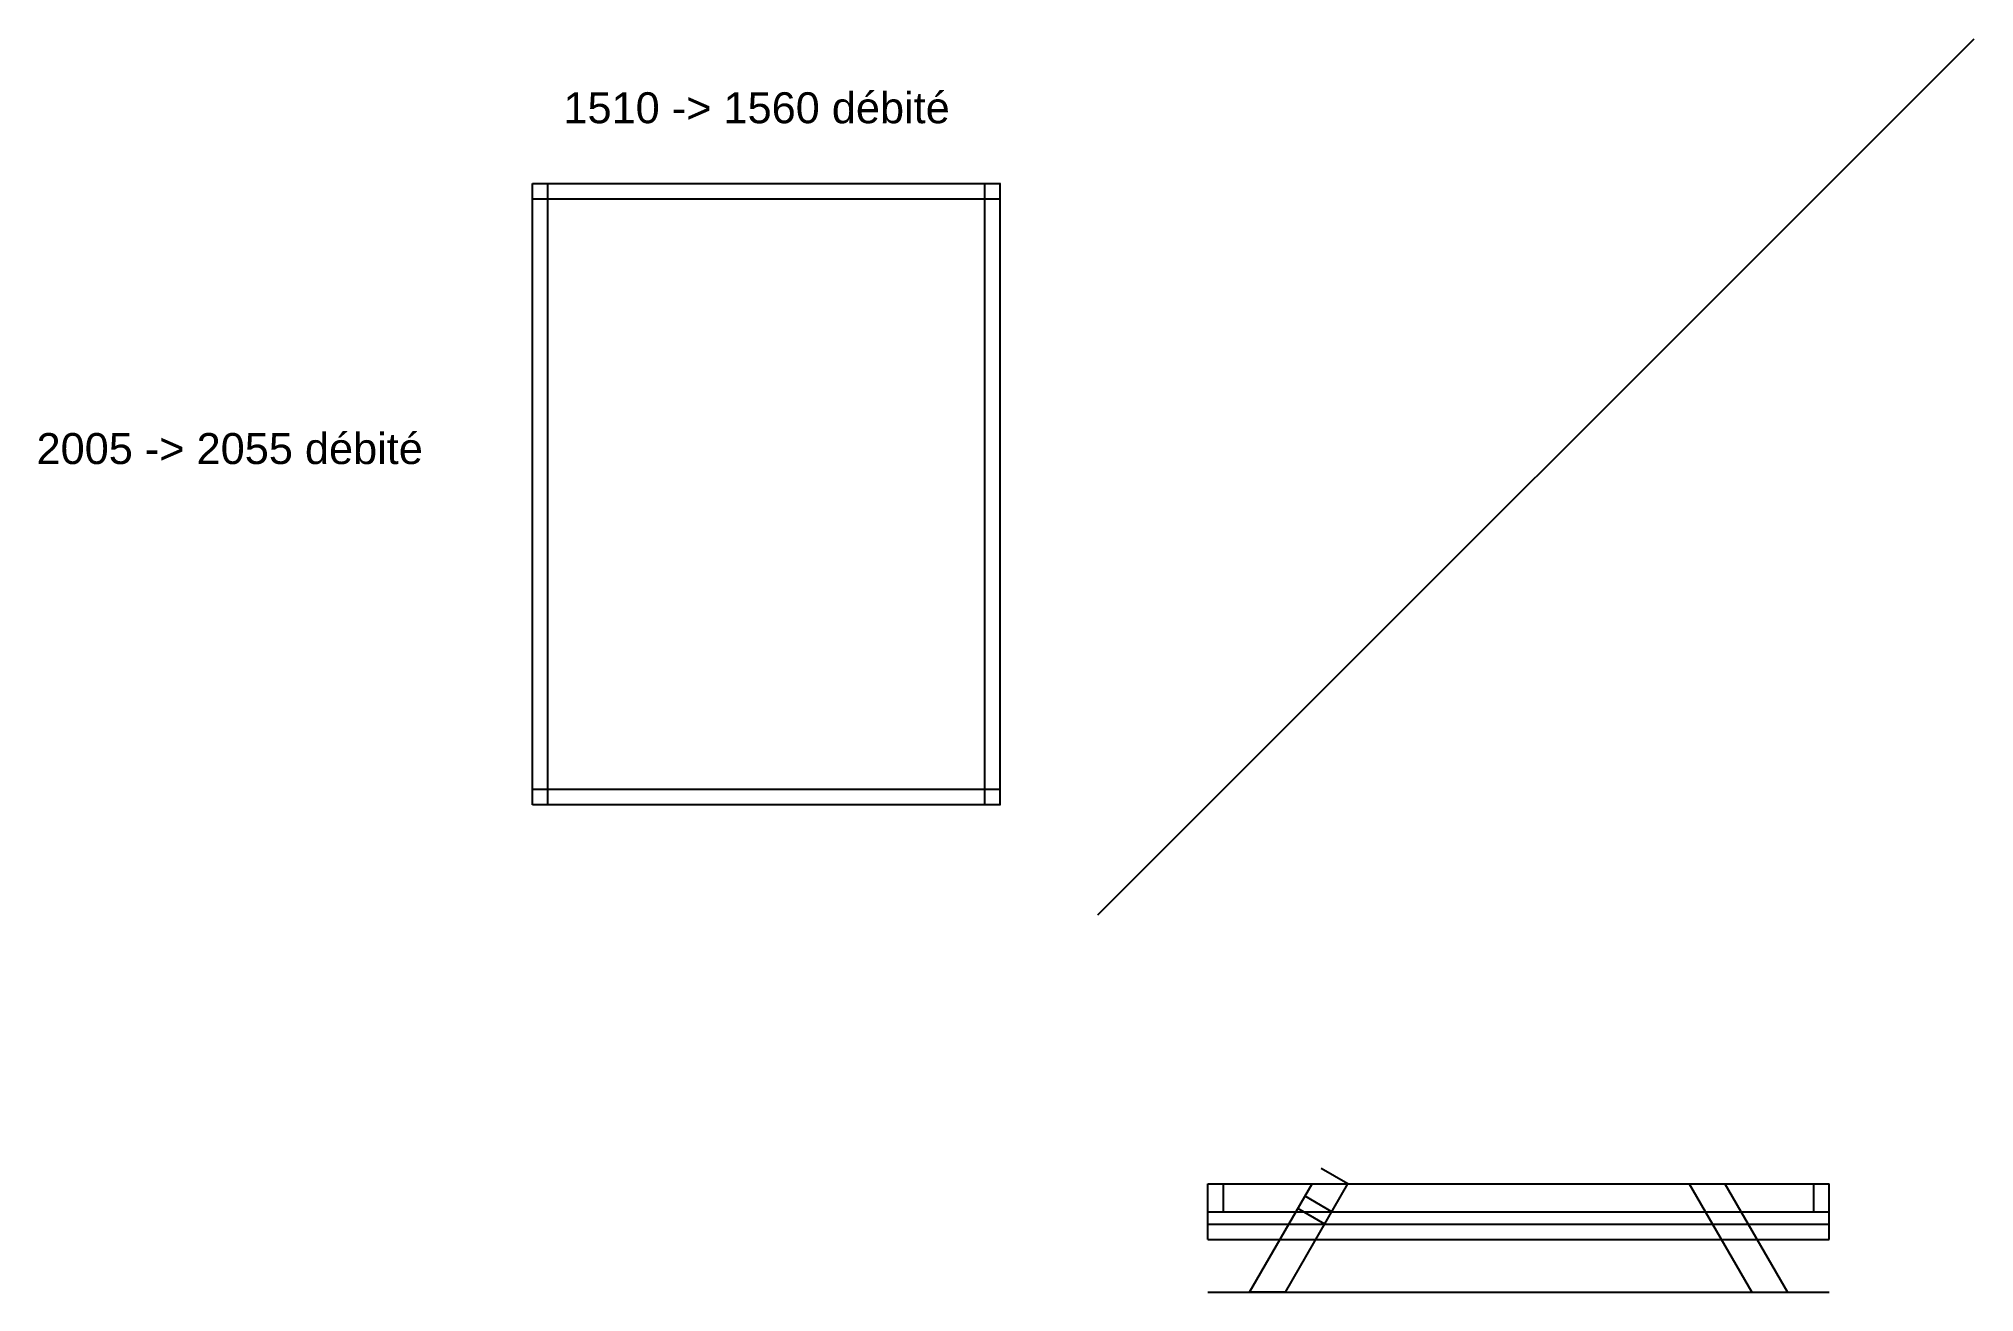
# Model space of a CAD drawing. Header units: millimetres. Extents: x -1593 to 4652, y -1573 to 2473.
import ezdxf

# ---------------------------------------------------------------- set-up
doc = ezdxf.new("R2010")
doc.units = ezdxf.units.MM
doc.layers.get('0').update_dxf_attribs({"lineweight": 25, "true_color": 0xffffff})
doc.layers.add('Lit', color=1, linetype='Continuous', lineweight=25, true_color=0xff0000)
doc.styles.add('textstyle11', font='')
doc.styles.add('textstyle12', font='')
doc.styles.get('textstyle11').set_extended_font_data('Liberation Sans')
doc.styles.get('textstyle12').set_extended_font_data('Liberation Sans')

msp = doc.modelspace()

# ---------------------------------------------------------------- linework, layer by layer
for p, q in [((2631.3, -1223.3), (2544.7, -1173.3)), ((2556.2, -1353.3), (2469.6, -1303.3)), ((2579.3, -1313.3), (2492.7, -1263.3)), ((2179.2, -1313.3), (4184.2, -1313.3)), ((2179.2, -1353.3), (4184.2, -1353.3)), ((2179.2, -1573.3), (4184.2, -1573.3))]:
    msp.add_line(p, q)
at = {"layer": 'Lit'}
for p, q in [((1823.7, -355.5), (4652.1, 2472.9)), ((1510, 2004.5), (0, 2004.5)), ((0.5, 0), (0.5, 2005)), ((50, 0), (50, 2005)), ((1460, 0), (1460, 2005)), ((1509.5, 0), (1509.5, 2005)), ((1510, 1955), (0, 1955)), ((1510, 50), (0, 50)), ((1510, 0.5), (0, 0.5)), ((2179.2, -1403.3), (2179.2, -1223.3)), ((2179.2, -1223.3), (4184.2, -1223.3)), ((2229.2, -1313.3), (2229.2, -1223.3)), ((2313.7, -1573.3), (2515.8, -1223.3)), ((2429.2, -1573.3), (2631.3, -1223.3)), ((3732.1, -1223.3), (3934.2, -1573.3)), ((3847.6, -1223.3), (4049.7, -1573.3)), ((4134.2, -1313.3), (4134.2, -1223.3)), ((4184.2, -1403.3), (4184.2, -1223.3)), ((2179.2, -1313.3), (2229.2, -1313.3)), ((4134.2, -1313.3), (4184.2, -1313.3)), ((2179.2, -1403.3), (4184.2, -1403.3)), ((2429.2, -1573.3), (2313.7, -1573.3)), ((3934.2, -1573.3), (4049.7, -1573.3))]:
    msp.add_line(p, q, dxfattribs=at)

# ---------------------------------------------------------------- texts
at = {"layer": 'Lit', "char_height": 100, "attachment_point": 1}
for s, insert, style in [('1510 -> 1560 débité', (100, 2300), 'textstyle11'), ('2005 -> 2055 débité', (-1600, 1200), 'textstyle12')]:
    msp.add_mtext(s, dxfattribs=dict(at, insert=insert, style=style))

doc.saveas('drawing.dxf')
